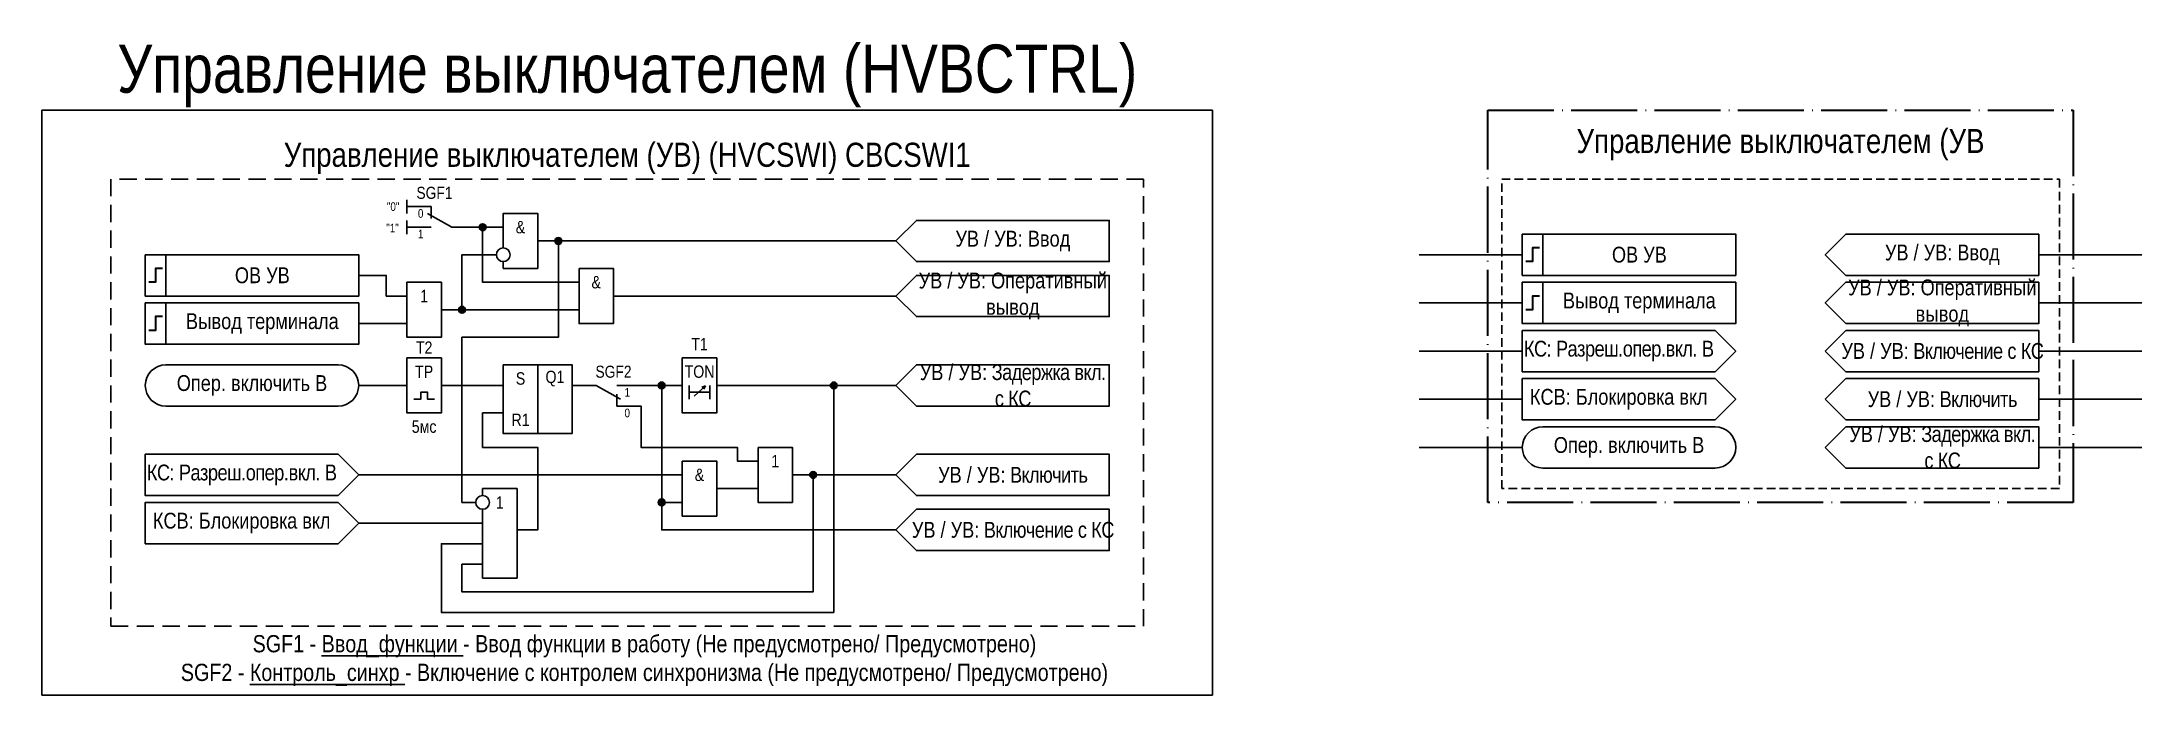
# Model space of a CAD drawing. Header units: millimetres. Extents: x 0 to 305, y 0 to 95.
import ezdxf
from ezdxf.enums import TextEntityAlignment as Align

# ---------------------------------------------------------------- set-up
doc = ezdxf.new("R2010")
doc.units = ezdxf.units.MM
doc.linetypes.add('ACAD_ISO04W100', pattern=[30, 24, -3, 0, -3])
doc.linetypes.add('штриховая2', pattern=[0.375, 0.25, -0.125])
doc.layers.add('TEXT', color=7, linetype='Continuous', lineweight=25)
doc.layers.add('Основная', color=7, linetype='Continuous')
doc.styles.add('2.5_Gost_RD', font='ARIALN.TTF', dxfattribs={"height": 2.5})
doc.styles.add('3.5_Gost_RD', font='ARIALN.TTF', dxfattribs={"height": 3.5})
doc.styles.add('Вывод', font='ARIALN.TTF', dxfattribs={"height": 2.5})
doc.styles.add('Компонент', font='ARIALN.TTF', dxfattribs={"height": 3.5})

# ---------------------------------------------------------------- blocks, each defined once
blk = doc.blocks.new('Точка')
at = {"ltscale": 100}
h = blk.add_hatch(color=256, dxfattribs=at)
h.dxf.hatch_style = 1
edge = h.paths.add_edge_path()
edge.add_arc((0, 0), 0.5, 0, 360)
blk.add_circle((0, 0), 0.5, dxfattribs=at)
blk = doc.blocks.new('*U958')
at = {"layer": 'Основная', "color": 0}
blk.add_line((0, 0), (7, 4), dxfattribs=at)
at = {"layer": 'Основная', "ltscale": 0.35}
blk.add_line((6, 6), (6, 2.5), dxfattribs=at)
blk = doc.blocks.new('*U985')
at = {"layer": 'Основная', "color": 0}
for p, q in [((-3, 6), (-9, 6)), ((-3, 0), (-9, 0)), ((9, 0), (3, 0))]:
    blk.add_line(p, q, dxfattribs=at)
at = {"layer": 'Основная', "ltscale": 0.25, "xscale": -1}
blk.add_blockref('*U958', (3, 0), dxfattribs=at)
at = {"layer": 'Основная'}
for tag, height, style, p in [('В1', 2.5, 'Вывод', (-14, 6)), ('ОУ', 3.5, 'Компонент', (-2, 10)), ('В2', 2.5, 'Вывод', (-6, 4)), ('В3', 2.5, 'Вывод', (-6, -2))]:
    blk.add_attdef(tag, text='', height=height, dxfattribs=dict(at, style=style)).set_placement(p, align=Align.MIDDLE_CENTER)
blk = doc.blocks.new('*U1049')
at = {"layer": 'Основная', "color": 0}
for p, q in [((-9, 0), (-3, 0)), ((3, 6), (9, 6)), ((3, 0), (9, 0))]:
    blk.add_line(p, q, dxfattribs=at)
at = {"layer": 'Основная', "ltscale": 0.25}
blk.add_blockref('*U958', (-3, 0), dxfattribs=at)
at = {"layer": 'Основная'}
for tag, height, style, p in [('В2', 2.5, 'Вывод', (6, 8)), ('В1', 2.5, 'Вывод', (14, 6)), ('В3', 2.5, 'Вывод', (6, 2)), ('ОУ', 3.5, 'Компонент', (2, -4))]:
    blk.add_attdef(tag, text='', height=height, dxfattribs=dict(at, style=style)).set_placement(p, align=Align.MIDDLE_CENTER)

msp = doc.modelspace()

# ---------------------------------------------------------------- linework, layer by layer
at = {"ltscale": 100}
for p, q in [((53, 72), (53, 70)), ((53, 71), (54, 71)), ((53, 69), (53, 67)), ((53, 68), (54, 68)), ((215, 64), (200, 64)), ((290, 64), (305, 64)), ((215, 57), (200, 57)), ((290, 57), (305, 57)), ((215, 50), (200, 50)), ((290, 50), (305, 50)), ((215, 43), (200, 43)), ((290, 43), (305, 43)), ((215, 36), (200, 36)), ((290, 36), (305, 36))]:
    msp.add_line(p, q, dxfattribs=at)
at = {"color": 7, "ltscale": 100}
for p, q in [((94.7, 43.46), (96.37, 44.95)), ((96.37, 44.95), (95.85, 44.73)), ((96.37, 44.95), (96.11, 44.48))]:
    msp.add_line(p, q, dxfattribs=at)
at = {"color": 3, "ltscale": 100}
msp.add_lwpolyline([(0, 85), (170, 85), (170, 0), (0, 0)], close=True, dxfattribs=at)
at = {"color": 251, "linetype": 'ACAD_ISO04W100', "lineweight": 30, "ltscale": 0.4, "true_color": 0x58595b}
msp.add_lwpolyline([(210, 85), (295, 85), (295, 28), (210, 28)], close=True, dxfattribs=at)
at = {"linetype": 'штриховая2', "ltscale": 10}
msp.add_lwpolyline([(160, 75), (10, 75), (10, 10), (160, 10)], close=True, dxfattribs=at)
at = {"linetype": 'штриховая2', "ltscale": 5}
msp.add_lwpolyline([(212, 75), (293, 75), (293, 30), (212, 30)], close=True, dxfattribs=at)
at = {"ltscale": 100}
for points in [[(60, 68), (67, 68)], [(60, 68), (64, 68), (64, 60), (78, 60)], [(67, 65), (67, 70), (72, 70), (72, 62), (67, 62), (67, 63)], [(124, 66), (127, 69), (155, 69), (155, 63), (127, 63), (124, 66)], [(72, 66), (75, 66), (75, 52), (61, 52), (61, 28), (63, 28)], [(72, 66), (124, 66)], [(46, 61), (50, 61), (50, 58), (53, 58)], [(58, 56), (61, 56), (61, 64), (66, 64)], [(124, 58), (127, 61), (155, 61), (155, 55), (127, 55), (124, 58)], [(83, 58), (124, 58)], [(58, 56), (78, 56)], [(46, 54), (53, 54)], [(259, 50), (262, 53), (290, 53), (290, 47), (262, 47), (259, 50)], [(155, 42), (127, 42), (124, 45), (127, 48), (155, 48), (155, 42), (127, 42), (124, 45), (127, 48), (155, 48)], [(215, 40), (243, 40), (246, 43), (243, 46), (215, 46), (243, 46), (246, 43), (243, 40), (215, 40), (215, 46)], [(259, 43), (262, 46), (290, 46), (290, 40), (262, 40), (259, 43)], [(46, 45), (53, 45)], [(54, 43), (55, 43), (55, 44), (56, 44), (56, 43), (57, 43)], [(98, 45), (115, 45), (115, 12), (58, 12), (58, 22), (64, 22)], [(58, 45), (67, 45)], [(77, 45), (80, 45)], [(84, 45), (90, 45), (90, 24), (124, 24)], [(84, 45), (90, 45), (90, 28), (93, 28)], [(84, 45), (93, 45)], [(94, 45), (94, 43)], [(94, 44), (97, 44)], [(97, 45), (97, 43)], [(98, 45), (124, 45)], [(69, 24), (72, 24), (72, 36), (64, 36), (64, 41), (67, 41)], [(84, 42), (87, 42), (87, 36), (101, 36), (101, 34), (104, 34)], [(259, 36), (262, 39), (290, 39), (290, 33), (262, 33), (259, 36)], [(155, 29), (127, 29), (124, 32), (127, 35), (155, 35), (155, 29), (127, 29), (124, 32), (127, 35), (155, 35)], [(46, 32), (93, 32)], [(109, 32), (112, 32), (112, 15), (61, 15), (61, 19), (64, 19)], [(109, 32), (124, 32)], [(15, 22), (43, 22), (46, 25), (43, 28), (15, 28), (43, 28), (46, 25), (43, 22), (15, 22), (15, 28)], [(64, 29), (64, 30), (69, 30), (69, 17), (64, 17), (64, 27)], [(98, 30), (104, 30)], [(46, 25), (64, 25)], [(155, 21), (127, 21), (124, 24), (127, 27), (155, 27), (155, 21), (127, 21), (124, 24), (127, 27), (155, 27)]]:
    msp.add_lwpolyline(points, dxfattribs=at)
for points in [[(215, 67), (218, 67), (218, 61), (215, 61)], [(215, 67), (246, 67), (246, 61), (215, 61)], [(290, 67), (290, 61), (262, 61), (259, 64), (262, 67)], [(15, 64), (46, 64), (46, 58), (15, 58)], [(15, 64), (18, 64), (18, 58), (15, 58)], [(78, 62), (83, 62), (83, 54), (78, 54)], [(53, 60), (58, 60), (58, 52), (53, 52)], [(215, 60), (246, 60), (246, 54), (215, 54)], [(215, 60), (218, 60), (218, 54), (215, 54)], [(290, 60), (290, 54), (262, 54), (259, 57), (262, 60)], [(15, 57), (46, 57), (46, 51), (15, 51)], [(15, 57), (18, 57), (18, 51), (15, 51)], [(215, 53), (215, 47), (243, 47), (246, 50), (243, 53)], [(53, 49), (58, 49), (58, 41), (53, 41)], [(93, 49), (98, 49), (98, 41), (93, 41)], [(67, 48), (72, 48), (72, 38), (67, 38)], [(72, 48), (77, 48), (77, 38), (72, 38)], [(15, 35), (15, 29), (43, 29), (46, 32), (43, 35)], [(93, 34), (98, 34), (98, 26), (93, 26)], [(104, 36), (109, 36), (109, 28), (104, 28)]]:
    msp.add_lwpolyline(points, close=True, dxfattribs=at)
at = {"lineweight": 30, "ltscale": 100}
for points in [[(217.5, 65), (216.5, 65), (216.5, 63), (215.5, 63)], [(17.5, 62), (16.5, 62), (16.5, 60), (15.5, 60)], [(217.5, 58), (216.5, 58), (216.5, 56), (215.5, 56)], [(17.5, 55), (16.5, 55), (16.5, 53), (15.5, 53)]]:
    msp.add_lwpolyline(points, dxfattribs=at)
at = {"ltscale": 100}
for points in [[(18, 42, -1), (18, 48), (43, 48, -1), (43, 42)], [(218, 33, -1), (218, 39), (243, 39, -1), (243, 33)]]:
    msp.add_lwpolyline(points, format="xyb", close=True, dxfattribs=at)
msp.add_circle((67, 64), 1)
msp.add_circle((64, 28), 1, dxfattribs=at)

# ---------------------------------------------------------------- block references
for p in [(64, 68), (75, 66), (61, 56)]:
    msp.add_blockref('Точка', p, dxfattribs=at)
at = {"color": 1, "ltscale": 100}
for p in [(90, 45), (115, 45), (112, 32)]:
    msp.add_blockref('Точка', p, dxfattribs=at)
at = {"color": 2, "ltscale": 100}
msp.add_blockref('Точка', (90, 28), dxfattribs=at)
at = {"layer": 'Основная', "ltscale": 0.25, "xscale": 0.5, "yscale": 0.5, "zscale": 0.5}
msp.add_blockref('*U985', (58, 68), dxfattribs=at).add_auto_attribs({'ОУ': 'SGF1', 'В1': '"0"', 'В2': '0', 'В3': '1'})
at = {"layer": 'Основная', "ltscale": 0.25}
ref = msp.add_blockref('*U1049', (82, 45), dxfattribs=dict(at, xscale=-0.5, yscale=0.5, zscale=0.5, rotation=180))
ref.add_attrib('ОУ', 'SGF2', dxfattribs={"height": 1.75, "style": 'Компонент'}).set_placement((83, 47), align=Align.MIDDLE_CENTER)
ref.add_attrib('В2', '0', dxfattribs={"height": 1.25, "style": 'Вывод'}).set_placement((85, 41), align=Align.MIDDLE_CENTER)
ref.add_attrib('В3', '1', dxfattribs={"height": 1.25, "style": 'Вывод'}).set_placement((85, 44), align=Align.MIDDLE_CENTER)

# ---------------------------------------------------------------- texts
at = {"color": 30, "ltscale": 100, "attachment_point": 5, "style": '3.5_Gost_RD'}
for s, insert, char_height, width in [('{\\C3;Управление выключателем (HVBCTRL)}', (85, 90), 7, 170), ('Управление выключателем (УВ', (252.5, 80), 3.5, 85), ('Управление выключателем (УВ) (HVCSWI) {\\C6;CBCSWI1}', (85, 78), 3.5, 150), ('SGF1 - {\\LВвод_функции} - Ввод функции в работу (Не предусмотрено/ Предусмотрено)\\PSGF2 - {\\LКонтроль_синхр} - Включение с контролем синхронизма (Не предусмотрено/ Предусмотрено)', (87.5, 5), 2.5, 145)]:
    msp.add_mtext(s, dxfattribs=dict(at, insert=insert, char_height=char_height, width=width))
at = {"ltscale": 100, "insert": (50, 68.5), "char_height": 1.25, "attachment_point": 1, "style": '3.5_Gost_RD'}
msp.add_mtext_dynamic_manual_height_columns('"1"', width=2, gutter_width=17.5, heights=[0], dxfattribs=at)
at = {"ltscale": 100, "attachment_point": 5, "style": '2.5_Gost_RD'}
for s, insert, char_height, width in [('&', (69.5, 68), 1.8, 5), ('УВ / УВ: Ввод', (141, 66), 2.3, 28), ('УВ / УВ: Ввод', (276, 64), 2.3, 28), ('УВ / УВ: Оперативный вывод', (141, 58), 2.3, 28), ('1', (55.5, 58), 1.8, 5), ('&', (80.5, 60), 1.8, 5), ('УВ / УВ: Оперативный вывод', (276, 57), 2.3, 28), ('T1', (95.5, 51), 1.8, 5), ('T2', (55.5, 50.5), 1.8, 5), ('{\\T0.95;КС: Разреш.опер.вкл. В}', (229, 50), 2.3, 28), ('Опер. включить В', (30.5, 45), 2.3, 31), ('TP', (55.5, 47), 1.8, 5), ('S', (69.5, 46), 1.8, 5), ('Q1', (74.5, 46), 1.8, 5), ('TON', (95.5, 47), 1.8, 5), ('УВ / УВ{\\T0.95;: Задержка вкл. с КС}', (141, 45), 2.3, 28), ('5мс', (55.5, 39), 1.8, 5), ('R1', (69.5, 40), 1.8, 5), ('Опер. включить В', (230.5, 36), 2.3, 31), ('1', (106.5, 34), 1.8, 5), ('{\\T0.95;КС: Разреш.опер.вкл. В}', (29, 32), 2.3, 28), ('{\\C256;&}', (95.5, 32), 1.8, 5), ('УВ / УВ{\\T0.95;: Включить}', (141, 32), 2.3, 28), ('1', (66.5, 28), 1.8, 5), ('УВ / УВ{\\T0.95;: Включение с КС}', (141, 24), 2.3, 28)]:
    msp.add_mtext(s, dxfattribs=dict(at, insert=insert, char_height=char_height, width=width))
at = {"color": 0, "ltscale": 100, "char_height": 2.3, "width": 28, "attachment_point": 5, "style": '2.5_Gost_RD'}
for s, insert in [('{\\C256;ОВ УВ}', (32, 61)), ('{\\C256;Вывод терминала}', (32, 54))]:
    msp.add_mtext(s, dxfattribs=dict(at, insert=insert))
at = {"layer": 'TEXT', "color": 0, "ltscale": 100, "char_height": 2.3, "width": 28, "attachment_point": 5, "style": '2.5_Gost_RD'}
for s, insert in [('{\\C256;ОВ УВ}', (232, 64)), ('{\\C256;Вывод терминала}', (232, 57)), ('{\\C256;УВ / УВ\\T0.95;: Включение с КС}', (276, 50)), ('{\\C256;КСВ: Блокировка вкл}', (229, 43)), ('{\\C256;УВ / УВ\\T0.95;: Включить}', (276, 43)), ('{\\C256;УВ / УВ\\T0.95;: Задержка вкл. с КС}', (276, 36)), ('{\\C256;КСВ: Блокировка вкл}', (29, 25))]:
    msp.add_mtext(s, dxfattribs=dict(at, insert=insert))

doc.saveas('drawing.dxf')
